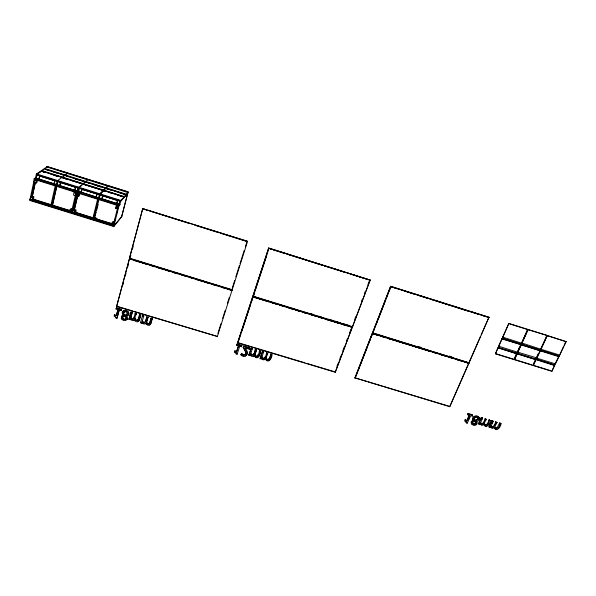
<?xml version="1.0" encoding="UTF-8"?>
<svg xmlns="http://www.w3.org/2000/svg" width="596" height="596" viewBox="0 0 596 596"><rect width="100%" height="100%" fill="white"/><g stroke="black" fill="none" stroke-linecap="round" stroke-linejoin="round"><path stroke-width="0.89" d="M64.919 175.105L64.755 175.529M59.078 173.585L65.083 175.455L67.244 173.406M540.274 350.47L540.244 350.858L558.847 356.654L558.854 356.244L555.181 363.716M539.842 350.314L539.872 350.739L521.195 344.63M540.892 349.01L540.661 350.239L559.257 356.043L566.2 341.672L547.277 335.496L540.274 350.12L546.89 335.377L528.108 329.476L521.798 343.14M82.986 183.836L78.918 187.241L77.83 191.659L77.04 191.405M536.676 357.943L536.445 359.165L540.371 350.746M517.06 353.562L535.662 359.656L535.633 359.232M85.273 182.138L85.749 181.571M539.976 350.619L521.18 344.913L521.165 344.503L517.753 352.072M236.567 351.796L236.642 351.364L234.884 350.835L234.802 351.267L236.567 351.796L238.519 345.851L236.754 345.315L237.126 343.981L241.879 345.412L241.514 346.745L239.778 346.224L239.853 345.799L237.148 354.21L236.135 353.912L235.927 352.772L234.533 352.072L234.615 351.64L235.465 351.968M502.249 338.677L498.338 347.326L517.045 353.137L520.822 344.406M516.762 353.644L497.928 347.766L516.665 353.756L516.605 353.383M535.759 359.544L517.03 353.875L517.03 353.45M517.648 352.139L536.445 357.794M502.637 337.202L508.835 323.419L527.713 329.35L521.195 344.168L502.383 338.26L521.195 344.168M103.481 190.862L103.846 190.243M103.577 190.273L99.897 193.834L99.8 194.624M103.667 190.295L99.986 193.864M103.764 190.496L103.942 190.191M105.805 188.47L105.879 188.001L103.927 190.273M105.797 188.627L106.215 187.837M262.382 351.58L262.337 352.012L263.559 352.378L263.603 351.945L262.382 351.58L260.079 358.628L261.301 358.993L261.555 358.263L262.702 359.552L263.857 359.887L265.511 359.202C268.036 364.238 272.655 357.801 271.85 354.426L270.629 354.061C270.428 362.375 262.933 360.006 267.731 353.19L266.509 352.817C266.472 354.888 264.415 361.414 261.875 357.324L261.92 356.885C262.531 358.591 265.093 358.792 265.198 356.646M266.017 358.092L265.972 358.531C268.483 362.651 270.659 356.177 270.629 354.061M127.596 312.9L127.045 314.479L124.303 315.001L123.685 312.699M265.972 358.531L267.731 353.19M266.509 352.817L266.472 353.249L267.693 353.622M124.169 197.209L124.363 196.576L41.683 170.56L36.438 173.89L35.432 178.353L36.229 178.606M44.76 168.333L44.566 168.988M127.194 318.972C124.46 315.142 131.448 315.716 128.08 311.44C126.233 309.153 121.338 310.307 122.418 313.697M261.301 358.993L261.346 358.554M475.846 422.005C476.003 423.786 473.507 424.561 472.531 423.138M123.968 197.336L124.147 196.732M253.33 356.058L254.38 355.41L254.328 355.849C257.219 361.176 260.944 354.255 260.661 351.059L259.439 350.694C259.416 352.795 257.323 359.321 254.783 355.179L256.533 349.822L255.304 349.45C255.259 351.565 253.106 357.481 250.73 353.525L250.67 353.964C253.218 358.047 255.289 351.558 255.304 349.45M126.017 195.004L126.196 194.408M126.218 194.885L127.842 192.53L46.808 166.954L44.767 168.318M259.439 350.694L259.387 351.126L260.616 351.491M62.208 177.265L57.648 180.558L57.566 181.348M62.558 177.243L64.808 175.373M285.871 253.65L268.99 248.346L271.62 249.329M254.783 355.179L256.533 349.822M252.853 296.368L268.684 247.966L370.213 280.098L352.43 326.981L252.853 296.368L268.684 247.966M252.391 348.578L252.339 349.003L251.11 348.63L251.169 348.206L252.391 348.578L250.67 353.964M248.942 354.836L248.882 355.268L250.104 355.641L250.171 355.201L248.942 354.836L251.169 348.206M85.831 181.594L87.575 179.821M247.198 353.674L246.781 351.811L244.502 347.766L249.284 349.211L249.694 347.759L243.682 345.956L243.198 347.624L245.44 351.752L245.708 354.21L244.241 355.283L241.41 353.689L240.993 354.948C245.552 359.634 249.828 352.348 245.425 348.742M249.284 349.211L249.694 347.759M254.715 291.891L253.695 295.832M255.162 290.58L261.957 269.779M121.323 317.199L121.405 316.692M268.751 301.643L253.084 296.823L241.529 332.121M237.603 342.856L252.764 296.488L352.288 327.353L335.25 372.247L237.603 342.856L252.764 296.488M128.661 314.576C129.339 311.842 125.831 309.875 123.521 310.896C119.952 312.379 125.026 315.813 121.442 316.469M243.198 347.624L243.682 345.956M241.484 353.711C241.708 353.316 245.947 356.684 245.902 353.048M240.993 354.948L241.484 353.257M125.883 318.562L125.376 316.431L123.312 316.729A1.497 1.348 23.3 0 0 122.493 317.631L122.456 318.227C122.91 319.925 125.786 320.104 126.099 318.167M246.319 317.519L242.125 330.206M241.514 346.745L241.581 346.321M241.879 345.412L241.812 345.836L237.052 344.406L237.126 343.981M466.988 420.865L465.133 419.867L466.988 420.865L469.521 415.278L467.853 414.779L468.039 413.43L472.524 414.779L472.337 416.127L470.706 415.635L467.301 423.138L466.348 422.847L465.58 420.932M466.348 422.847L466.266 421.782L464.984 421.126L465.133 419.867M536.005 359.589L533.413 365.586L551.889 371.308L554.757 365.229L536.057 359.366L533.025 365.467L514.452 359.716L517.023 353.465M238.519 345.851L238.601 345.419L236.642 351.364M237.148 354.21L237.223 353.778M236.135 353.912L236.165 352.564M236.754 345.315L236.828 344.89M124.37 196.71L126.188 194.4M119.677 204.95L119.803 204.45L35.38 177.958L34.173 178.778L34.061 179.292L118.857 205.881L119.781 204.823L120.861 200.427L124.139 196.717M30.12 199.466L30.62 197.149L32.206 196.412L33.86 196.933L33.361 199.235L32.199 200.114L30.12 199.466L30.895 196.948M33.748 182.614L34.531 180.074L35.842 179.597L37.503 180.119L36.997 182.458L35.842 183.27L33.748 182.614L34.449 182.555M31.223 197.507L34.352 182.987M35.268 178.465L35.38 177.958M32.147 196.859L35.216 182.644M32.311 196.74L35.432 182.287M36.214 178.673L37.034 174.896M31.946 199.012L31.767 199.846L51.032 205.575L32.877 199.928M32.199 200.114L32.698 197.797L33.86 196.933M35.842 183.27L36.349 180.923L37.503 180.119M38.703 179.456L39.701 175.701L39.016 179.508M247.564 241.328L142.682 208.615L129.421 258.426L232.127 289.999L247.564 241.328L142.682 208.615M43.24 172.08L43.359 171.529M46.644 167.7L46.808 166.954M53.811 184.149L54.817 180.409L54.102 184.194M50.608 206.44L55.279 185.676L56.076 185.922L51.398 206.685L52.888 205.262L70.097 210.619M50.802 205.769L51.219 204.748L33.056 199.094M56.285 184.924L57.119 181.206M56.605 185.416L57.007 183.628M56.65 186.526L52.262 205.955L72.056 212.116M52.411 205.829L57.916 181.46M71.624 211.982L52.47 206.283L52.657 205.456L69.881 210.813M52.888 205.262L52.47 206.283M59.548 185.952L60.561 182.212L60.472 182.592L75.528 187.323M59.831 185.997L60.636 182.473L77.86 187.911M65.083 175.455L62.468 174.784M472.516 422.102L472.39 422.646C472.591 425.708 477.433 424.121 475.75 421.536M472.598 423.145L472.717 422.609A1.43 1.237 -14.9 0 1 473.656 421.789L475.683 421.521M72.757 209.04L71.118 208.533L70.119 209.449L69.583 211.736L71.647 212.377L72.414 209.874L71.997 209.74M75.022 191.882L74.031 192.739L73.487 195.063L75.565 195.712L76.34 193.186L75.923 193.052M74.56 190.705L75.58 186.98M75.029 189.863L75.439 188.105M71.9 210.165L75.483 194.899M71.647 212.377L72.414 209.874M75.565 195.712L76.34 193.186M76.683 192.657L77.808 191.271L77.689 191.778M77.018 191.48L77.905 187.74M71.997 213.547L76.914 192.456L76.117 192.21M72.384 212.608L72.928 210.321L74.329 209.531L75.96 210.038L75.424 212.318L74.448 213.249L72.384 212.608L73.159 210.105M76.31 195.942L77.085 193.417L78.247 192.895L79.901 193.417L79.35 195.726L78.381 196.591L76.31 195.942L76.959 195.868M76.728 194.966L77.085 193.417M78.65 187.971L78.828 187.211M73.472 210.656L77.703 192.709M74.247 209.971L77.569 195.913M78.188 193.275L78.739 191.398L98.467 197.753M74.388 209.837L77.763 195.54M78.605 191.972L79.484 188.239M92.887 218.59L73.852 212.936L74.053 212.109M74.448 213.249L74.984 210.962L75.96 210.038M78.381 196.591L78.933 194.274L79.901 193.417M81.063 192.746L82.084 189.021L81.309 192.776M85.533 182.056L65.903 175.775M85.668 181.944L77.547 179.538M96.016 197.395L97.051 193.678M96.448 196.546L96.88 194.795M92.693 218.792L93.088 217.771L75.111 212.176M92.603 219.492L97.64 198.96L98.429 199.206L93.386 219.738L94.63 218.404M93.751 216.981L94.392 214.359M98.459 198.163L99.361 194.482M100.15 194.728L94.101 218.97L112.413 224.662M113.262 224.93L94.347 219.306L94.548 218.486L112.622 223.843M94.734 218.285L94.347 219.306M97.17 218.36L94.451 217.927L96.194 212.146M96.626 210.373L98.146 204.532M217.287 336.747L232.067 290.125L129.474 258.59L116.63 306.456L217.361 336.449M101.692 199.176L102.736 195.466L102.639 195.838L117.539 200.524M103.771 190.623L106.297 191.554M101.909 199.198L102.639 195.838M105.924 188.485L112.212 190.31M107.533 186.906L107.801 186.205L106.244 187.74M116.548 203.877L117.598 200.181L116.935 203.132M114.447 222.025L112.83 221.518L111.445 224.752L113.478 225.385L114.246 222.897L113.836 222.762M118.045 206.261L118.462 206.387L117.688 208.898L115.639 208.257L116.22 205.963L117.017 205.054M113.046 225.847L118.261 205.426L119.044 205.672L113.747 226.525L29.8 200.435L34.337 179.105L35.134 179.359M113.478 225.385L114.246 222.897M117.688 208.898L118.462 206.387M114.581 221.585L115.244 218.978M116.354 214.635L117.025 212.027M118.984 204.644L119.93 200.949M118.857 205.881L119.803 204.45M121.532 216.974L127.842 192.53M121.636 216.847L128.185 191.919L46.89 166.507L128.185 191.919M117.859 309.577L116.034 309.033L116.511 307.707L121.413 309.182L121.167 310.121L119.386 309.585L116.95 318.219L115.907 317.906L115.624 316.737L114.179 316.014L114.626 314.785L116.444 315.329L118.09 309.19L116.22 315.724L114.402 315.18M116.63 306.456L129.474 258.59M142.831 208.421L129.421 258.426M114.626 314.785L114.179 316.014M116.511 307.707L116.034 309.033M122.903 284.962L123.61 282.288M125.279 276.052L126.024 273.251M127.648 267.142L128.378 264.415M130.107 257.919L130.323 257.122M130.815 255.282L130.748 255.848M132.483 249.024L133.191 246.349M116.95 318.219L119.386 309.585M119.155 309.972L120.943 310.509L121.413 309.182M128.9 319.307L129.109 318.905L130.375 319.285L130.166 319.687L128.9 319.307L130.986 312.058L132.252 312.438L130.636 317.951C131.478 319.97 134.204 319.739 134.16 317.303M129.109 318.905L130.986 312.058M130.166 319.687L130.375 318.927C131.053 320.387 133.28 321.319 134.45 319.896C135.069 321.773 138.13 322.838 139.032 320.618M130.636 317.951L132.252 312.438M139.106 320.529L140.775 315.001L139.516 314.621C139.546 323.695 131.738 321.408 136.514 313.72L135.255 313.34L133.675 318.562M139.516 314.621L137.929 319.836M139.322 319.903L140.775 315.001M141.9 322.741L141.699 323.144L140.44 322.764L142.548 315.537L143.807 315.917L142.183 321.415C144.865 325.632 146.758 318.935 146.802 316.819L148.061 317.199L146.415 322.667C149.075 326.921 151.004 320.231 151.049 318.093L152.308 318.473L150.624 323.986M141.699 323.144L142.109 321.989L142.891 322.98M146.802 316.819L145.215 322.026M148.061 317.199L146.415 322.667M151.049 318.093L149.454 323.3M150.848 323.36L152.308 318.473M521.165 344.115L527.713 329.35M497.928 347.766L495.403 353.815L514.065 359.597L516.881 353.51M519.205 347.751L517.44 352.169L498.561 346.179L502.011 338.528L502.018 338.938L520.904 344.674M135.27 318.227L134.875 319.203M85.34 181.847L85.392 181.758M217.905 333.328L220.96 323.688M222.628 318.428L225.132 310.546M227.359 303.528L229.304 297.397M232.179 288.337L234.697 280.403M235.815 276.872L239.45 265.414M240.017 263.648L244.211 250.417M245.329 246.893L246.729 242.483M234.533 352.072L234.884 350.835M246.766 316.074L250.499 304.698M251.646 301.196L253.084 296.823M262.091 269.385L268.99 248.346M238.467 341.441L241.045 333.596M253.434 295.847L266.673 255.513M248.882 355.268L251.11 348.63M250.104 355.641L250.35 354.903C250.983 356.386 253.166 357.183 254.328 355.849M260.661 351.059L258.932 356.028L257.934 357.116M260.079 358.628L262.337 352.012M261.875 357.324L263.603 351.945M478.916 419.338L479.08 417.789M270.353 358.77L271.85 354.426M336.934 366.257L337.917 363.657M339.884 358.464L340.867 355.872M342.842 350.679L344.481 346.35M346.447 341.165L347.431 338.565M349.398 333.373L351.037 329.052M354.762 319.233L355.752 316.625M361.355 301.844L362.346 299.237M364.32 294.022L365.311 291.414M367.948 284.456L368.939 281.848M335.25 372.247L352.243 327.07M352.43 326.981L370.153 279.844M127.015 319.441L127.477 317.936L126.471 315.969L128.557 314.911M258.135 354.523C258.038 356.699 255.446 356.46 254.835 354.739M354.918 377.849L372.314 333.238L468.948 363.21L449.749 406.695L354.918 377.849L366.428 381.313M372.463 332.866L390.626 286.274L488.988 317.184L469.112 362.852L372.463 332.866L469.112 362.852M354.963 378.177L372.314 333.238M372.522 333.157L390.626 286.274M358.27 370.101L365.102 352.586M365.244 352.221L372.53 333.536L377.693 335.123M373.841 330.169L374.683 328.843M376.538 323.263L377.506 320.775M383.049 306.56L378.02 319.754M383.727 304.824L390.827 286.624L429.798 298.864M355.79 376.754L359.813 366.428M360.483 364.707L362.204 360.297M362.837 358.688L365.184 352.661M365.855 350.94L367.598 346.477M368.209 344.92L370.556 338.893M371.226 337.172L372.239 334.579M373.007 332.613L374.69 328.292M374.981 327.554L380.092 314.457M380.732 312.818L383.101 306.746M383.772 305.01L385.47 300.675M386.141 298.939L387.847 294.573M389.188 291.131L390.544 287.659M521.589 343.192L502.733 337.113M536.84 358.196L555.226 363.821M540.676 349.144L521.954 343.035M540.237 350.433L559.078 356.408L554.973 364.923L536.407 359.112M103.942 190.005L105.954 188.016M247.079 354.233L246.558 355.179M449.749 406.695L468.806 362.897M468.963 362.532L480.458 336.502M481.203 334.818L488.988 317.184M83.306 183.501L85.437 181.549M464.984 421.126L465.327 420.366M467.853 414.779L468.039 413.43M495.403 353.815L498.167 347.699M502.413 338.305L508.835 323.419M175.641 273.206L173.153 272.163M466.795 420.366L469.32 414.786L467.651 414.287M468.62 419.301L469.752 416.805M480.093 423.801L481.575 425.224L483.863 424.687C485.978 429.373 490.62 423.54 490.441 420.605L489.063 419.755L489.286 420.255C488.817 427.995 480.816 425.723 486.545 419.428L485.166 418.586L485.39 419.085C485.002 420.873 482.633 426.684 480.503 422.914L482.641 418.258L481.27 417.409L478.409 423.637L479.773 424.486L479.877 423.294L479.773 424.486M478.618 424.143L481.486 417.908L481.27 417.409M481.71 419.308L482.425 417.759M485.166 418.586C484.786 420.366 482.417 426.177 480.287 422.408L480.503 422.914M514.065 359.597L516.218 354.225M517.045 353.137L517.44 352.169M514.452 359.716L517.268 353.629M521.418 344.659L517.44 353.264L536.057 359.045L540.192 350.485M540.274 350.12L521.552 344.242L528.108 329.476M489.063 419.755C488.69 421.558 486.276 427.362 484.161 423.555L484.377 424.054M491.894 427.876L490.702 426.952L490.322 427.652L488.951 426.796L491.842 420.59L493.22 421.439L491.059 426.08C493.183 429.843 495.567 424.032 495.961 422.259L495.73 421.759C495.336 423.532 492.952 429.336 490.836 425.574L491.059 426.08M489.174 427.302L492.065 421.089L491.842 420.59M491.916 423.257L492.996 420.94M495.73 424.553L496.498 422.922M495.73 421.759L497.116 422.609C491.357 428.889 499.344 431.139 499.85 423.428L499.612 422.929L497.101 427.816L495.269 427.533M499.612 425.723L500.767 423.272L499.612 422.929M500.767 423.272L500.998 423.778C500.893 426.982 496.14 432.957 494.181 427.339M533.219 364.305L535.618 359.239M538.24 353.681L536.266 357.943M536.452 358.077L536.057 359.045M540.661 350.239L547.277 335.496M124.028 311.984L123.372 313.712L124.087 315.396C128.52 316.774 127.693 309.913 124.065 312.095M563.294 346.909L559.666 355.074L541.064 349.271M564.062 345.322L565.969 341.374M124.102 196.896L41.28 170.821M142.183 321.415L142.384 321.013L143.874 322.354L145.059 322.198M142.109 321.989L141.915 322.384C142.593 323.851 144.813 324.768 145.983 323.352C146.661 325.558 150.214 326.191 150.81 323.583M140.44 322.764L140.641 322.361M143.807 315.917L143.614 316.312L142.355 315.932L142.548 315.537M136.514 313.72L136.313 314.114L135.046 313.734L135.255 313.34M498.532 427.928L498.845 427.354M138.831 321.02L139.3 320.134M120.943 310.509L121.167 310.121M115.907 317.906L116.131 317.512L117.174 317.824M116.22 315.724L116.444 315.329M476.577 423.763L476.822 423.331M269.802 359.85L270.092 359.381M474.155 417.982L475.221 416.887M127.224 319.046L125.398 320.544L122.404 319.858A3.01 2.712 23.3 0 1 121.301 318.577L121.666 316.074L123.402 315.105M105.887 188.239L126.307 194.691M488.012 424.769L487.319 425.544M113.829 226.093L121.651 216.497M113.747 226.525L121.808 216.631M150.535 324.075L149.462 324.872M115.639 208.257L116.436 207.348M119.021 204.205L99.256 197.999M36.229 174.643L120.712 201.195L127.656 193.253M120.712 201.195L127.723 193.238M95.658 217.89L94.883 217.465M123.804 312.371L124.959 311.343M44.29 168.824L105.38 188.09M104.054 190.981L104.464 190.571M106.341 188.723L106.744 188.329M100.456 193.976L103.816 190.578M106.177 187.688L107.712 186.175M76.735 212.049L74.783 211.856M81.995 189.401L97.118 193.931M126.948 319.441L125.614 320.149M83.79 184.648L84.252 184.253M77.018 191.025L57.045 184.753M80.594 186.399L81.987 185.155M84.625 182.89L85.943 181.758M77.249 187.42L60.338 182.004M125.831 318.696L124.75 319.203L123.365 318.8L122.709 317.236A1.497 1.348 23.3 0 1 122.88 316.834M56.255 184.507L36.177 178.204M62.669 177.951L63.176 177.571M494.404 427.853L492.117 428.382L490.65 426.959M30.634 200.226L32.065 199.153M133.541 318.741L132.357 318.905L130.852 317.556M138.719 320.983L137.959 321.423M137.788 320.015L136.603 320.179L135.083 318.808M149.298 323.472L148.113 323.628L146.601 322.265M475.854 424.404L476.249 424.114M269.466 360.2L268.692 360.625M38.427 173.168L40.625 171.693M42.093 170.709L43.56 169.726M38.502 173.16L40.729 171.67M44.357 168.594L41.698 170.56M246.178 355.521L245.202 355.931M133.623 320.171L134.182 319.94M145.141 323.621L145.692 323.397M264.497 359.41L265.056 359.194M486.522 425.939L486.925 425.79M482.551 424.792L483.118 424.583M124.028 316.193L123.536 316.334A1.497 1.348 23.3 0 0 123.156 316.543M474.856 424.762L475.377 424.62M473.447 421.29L474.639 421.074M257.532 357.28L256.675 357.324M474.394 420.076L477.433 419.301L477.761 417.565L476.711 416.768M486.105 425.998L485.248 425.887M474.297 424.806L473.112 424.613M481.359 424.717L481.963 424.829M496.2 429.135L495.239 428.8M116.287 308.095L121.197 309.57M130.777 312.453L132.044 312.833M139.315 315.016L140.574 315.396M146.609 317.214L147.875 317.594M150.863 318.488L152.129 318.867M243.615 346.38L249.627 348.191M255.252 349.882L256.481 350.247M270.591 354.493L271.821 354.858M468.24 413.922L472.725 415.278M481.486 417.908L482.641 418.258M485.39 419.085L486.545 419.428M489.286 420.255L490.441 420.605M492.065 421.089L493.22 421.439M495.961 422.259L497.116 422.609M499.85 423.428L500.998 423.778M246.163 347.818L249.351 348.779M488.951 426.796L490.322 427.652M466.154 422.348L467.301 423.138M116.794 306.188L132.811 311.008M134.592 311.544L216.467 336.181M237.655 342.558L305.063 362.845M306.843 363.381L335.22 371.926M368.194 381.85L449.622 406.353M418.213 346.514L420.873 347.334M449.235 356.05L451.895 356.87M310.978 313.749L313.578 314.546M318.778 316.148L321.371 316.945M328.709 319.203L333.015 320.529M334.736 321.058L340.763 322.905M342.491 323.442L348.518 325.289M130.464 258.463L232.194 289.738L232.008 290.386L129.317 258.82M252.89 296.1L352.385 326.69M129.943 258.88L131.686 259.416M134.301 260.221L139.531 261.83M142.146 262.635L146.504 263.976M157.567 267.373L162.76 268.967M165.36 269.764L170.56 271.366M271.769 302.567L276.969 304.169M279.569 304.966L284.769 306.567M289.507 308.02L292.1 308.817M295.549 309.875L299.863 311.201M303.312 312.267L305.904 313.243M380.278 335.921L385.441 337.507M388.026 338.305L390.79 339.333M390.738 339.131L393.308 339.929M395.878 340.718L408.737 344.667M409.564 344.92L429.716 351.208M433.136 352.169L437.509 353.51M441.01 354.59L445.391 355.931M448.892 357.011L453.273 358.352M455.903 359.165L461.155 360.781M463.777 361.586L468.255 363.143L463.822 361.779M252.726 296.756L352.288 327.353M372.381 333.529L468.948 363.21M129.786 259.118L131.56 259.662M134.152 260.459L139.389 262.069M142.004 262.873L146.601 264.281M150.14 265.369L154.558 266.732M157.433 267.611L162.641 269.213M165.174 269.995L170.441 271.612M173.041 272.409L177.563 273.802M181.102 274.89L185.527 276.246M190.832 277.878L193.484 278.697M196.144 279.509L201.448 281.141M204.1 281.96L208.525 283.316M212.064 284.404L216.49 285.767M221.794 287.391L224.454 288.211M227.106 289.023L231.531 290.386M253.926 297.27L269.049 301.919M271.716 302.738L277.051 304.377M279.561 305.145L284.761 306.746M287.712 307.655L292.152 309.019M295.549 310.062L300.153 311.477M302.82 312.297L307.26 313.66M310.814 314.755L315.262 316.118M318.815 317.214L323.255 318.577M325.923 319.396L331.257 321.035M333.924 321.855L338.364 323.218M341.918 324.313L346.365 325.677M377.886 335.369L372.53 333.536M380.322 336.114L385.493 337.709M388.078 338.498L393.36 340.122M395.938 340.912L416.179 347.133M417.751 347.617L430.23 351.454M432.815 352.251L437.591 353.719M440.787 354.702L445.473 356.14M448.103 356.952L453.362 358.561M455.851 359.328L461.244 360.99M496.125 353.778L513.879 359.284M515.153 359.671L531.937 364.871M550.793 370.712L533.211 365.266L533.413 365.586M30.62 197.149L32.698 197.797M70.119 209.449L72.183 210.09M72.928 210.321L74.984 210.962M112.018 222.487L114.059 223.12M32.75 198.781L34.389 199.287M32.81 199.28L50.988 204.935M74.91 212.377L92.901 217.972M94.548 218.486L111.594 223.783M33.465 199.936L36.058 200.748M37.786 201.284L45.572 203.705M47.3 204.242L49.893 205.046M56.709 207.17L62.736 209.04M64.457 209.576L70.477 211.446M78.046 213.8L73.628 212.601L93.319 218.725M81.466 214.865L85.742 216.199M87.456 216.728L93.445 218.59M95.077 219.097L111.251 224.133M30.396 199.258L30.813 199.392M71.46 212.027L71.878 212.161M72.623 212.392L73.032 212.519M113.262 225.027L113.672 225.154M29.837 199.98L113.873 226.033M536.154 359.664L554.563 365.527L554.571 365.117L551.889 371.308M34.173 178.778L118.984 205.382M34.255 180.268L36.349 180.923M74.031 192.739L76.109 193.387M76.862 193.618L78.933 194.274M116.22 205.963L118.276 206.603M75.372 195.376L75.796 195.503M117.457 208.555L117.874 208.682M521.552 344.242L540.237 350.068M540.632 350.187L559.257 356.043M502.033 338.655L521.023 344.54M126.412 194.289L44.707 168.497M45.393 169.271L57.387 173.026M86.532 182.242L105.09 188.068M113.97 190.869L125.391 194.467M45.37 169.398L49.669 170.724M53.089 171.804L57.365 173.153M66.007 175.902L68.689 176.721M86.502 182.361L89.169 183.181M92.678 184.313L100.649 186.801M106.028 188.492L112.182 190.437M119.207 192.65L125.354 194.587M75.074 178.942L77.629 179.746M97.759 186.094L100.411 186.928M61.723 177.317L41.497 171.045L45.825 172.512M82.233 183.784L62.357 177.608L68.376 179.619M83.105 184.142L124.266 197.015M50.995 174.166L57.074 176.058M71.796 180.722L79.566 183.136M83.075 184.268L89.095 186.138M90.786 186.697L98.511 189.103M100.21 189.662L102.795 190.452M109.686 192.65L112.257 193.432M117.367 195.041L121.629 196.382M42.905 171.812L45.505 172.631M54.169 175.358L56.769 176.178M65.508 178.927L68.093 179.739M36.438 173.89L120.861 200.427M75.662 186.764L77.391 187.3M39.485 175.455L56.389 180.767M81.019 188.507L98.184 193.901M102.519 195.257L118.976 200.435M54.616 180.558L57.089 181.333M57.887 181.586L60.36 182.361M96.88 193.842L99.331 194.609M100.121 194.855L102.572 195.63M36.997 175.068L39.485 175.85M39.679 175.887L55.003 180.7M79.447 188.403L81.905 189.178M102.736 195.697L119.885 201.113M39.507 176.006L54.839 180.826M81.972 189.349L96.984 194.065M268.654 248.189L370.213 280.098M390.708 286.534L489.152 317.467M509.014 323.702L527.914 329.64M528.302 329.767L546.89 335.377M547.493 335.794L566.2 341.672M288.062 254.336L304.861 259.618M305.279 259.744L322.89 265.436L286.624 254.045M324.671 265.838L344.861 272.186M346.276 272.707L345.799 272.633M347.14 272.901L367.218 279.204M430.2 298.991L468.873 311.298L430.275 299.17M470.274 311.581L484.943 316.193M144.008 209.241L146.705 210.09M149.998 211.126L188.425 223.195M195.011 225.266L218.605 232.678M220.252 233.192L230.145 236.299M231.613 236.761L247.005 241.596M273.206 249.828L285.052 253.553M324.187 265.846L343.996 272.067M351.059 274.287L368.715 279.829M397.085 288.747L390.827 286.624M404.17 290.975L415.71 294.595M417.468 295.147L427.235 298.216M470.684 311.864L478.67 314.375M481.933 315.396L488.422 317.437M56.285 184.902L57.082 185.147M118.999 204.577L119.781 204.823M55.592 184.842L58.244 185.676M242.728 355.551L243.377 355.79M123.156 319.761L123.774 319.992M143.353 323.315L143.889 323.546M263.268 359.336L261.942 358.352M147.54 324.559L148.128 324.813M267.38 360.565L266.337 359.939M256.22 357.22L254.38 355.41M126.129 311.365L126.859 311.708M472.092 424.128L472.553 424.404M241.067 354.516L242.073 355.209M251.572 355.76L250.76 355M484.719 425.648L483.945 424.799M130.964 319.076L131.373 319.523M135.53 320.715L134.659 319.501M146.594 323.628L147.033 324.164M473.038 419.539C475.414 421.067 470.065 419.994 471.227 422.966A2.868 2.481 -14.9 0 0 471.712 423.801M480.488 424.203L479.877 423.294M476.323 420.962L476.986 422.75M494.479 427.958L494.822 428.442M479.095 417.796C477.649 415.144 472.561 416.075 472.986 419.383M125.592 316.036L125.972 316.603M474.096 419.599L474.602 420.575L476.852 420.314L477.91 419.353L477.97 418.064C476.703 415.978 473.343 417.967 474.304 420.098M265.555 358.762L265.935 359.418M244.136 348.638L244.904 350.046M475.474 421.022L475.958 422.035M472.136 415.628L472.337 416.127M245.507 351.32L245.828 352.273M122.62 319.463A3.002 2.704 23.3 0 1 122.165 319.091M121.793 318.659A3.002 2.704 23.3 0 1 121.517 318.182M471.391 422.571L471.429 423.473A2.876 2.481 -14.9 0 0 472.293 424.635C473.731 425.641 476.204 425.596 477.031 423.838C475.899 420.88 478.096 421.663 479.303 419.316C480.093 413.52 469.425 415.837 473.731 420.634L472.36 421.148L471.391 422.571"/></g></svg>
